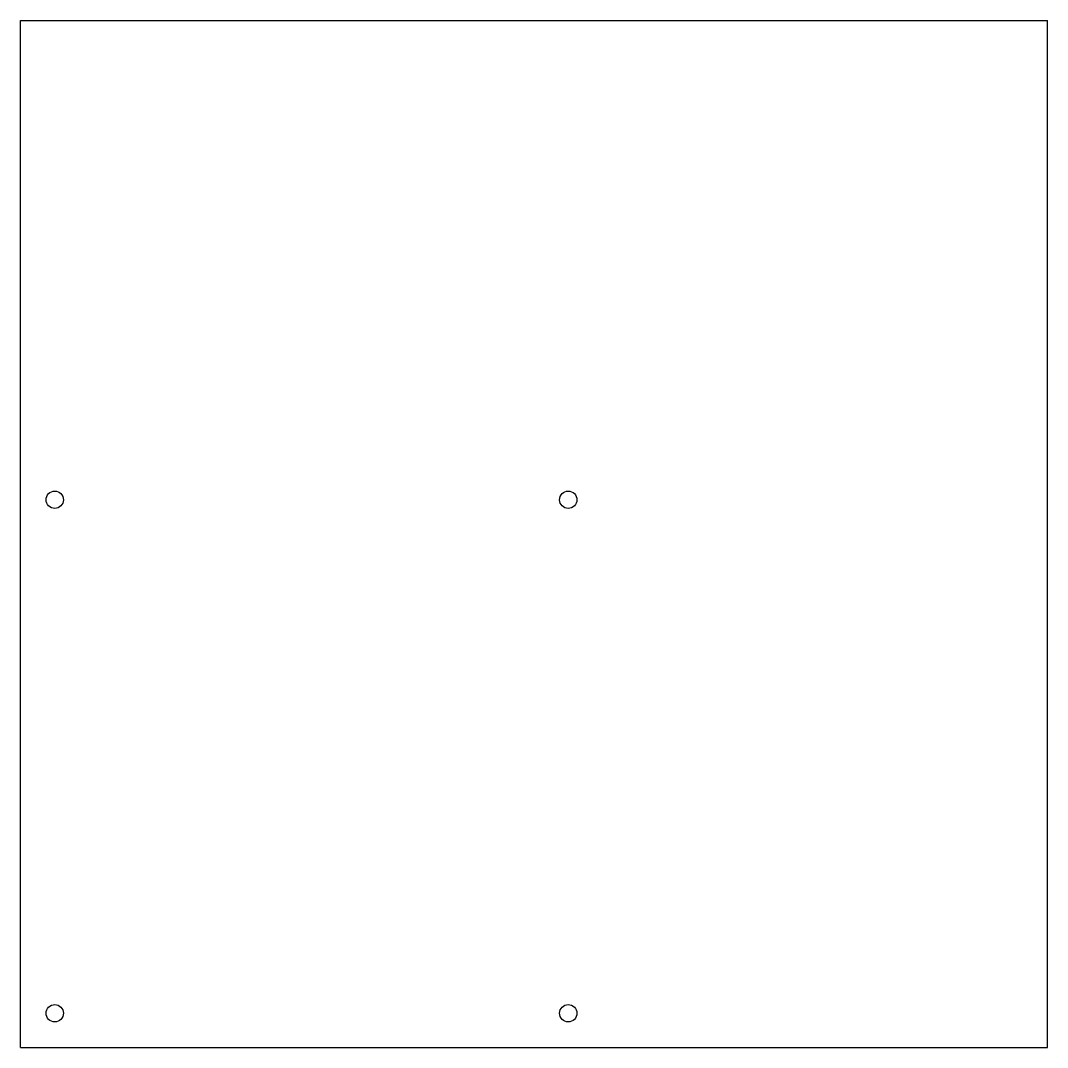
# Model space of a CAD drawing. Extents: x 0 to 360, y 0 to 360.
import ezdxf

# ---------------------------------------------------------------- set-up
doc = ezdxf.new("R2010")
doc.units = 0
doc.header["$MEASUREMENT"] = 0
doc.layers.add('MODELSKETCH_VISIBLE', color=7, linetype='CONTINUOUS')

msp = doc.modelspace()

# ---------------------------------------------------------------- linework, layer by layer
at = {"layer": 'MODELSKETCH_VISIBLE'}
for p, q in [((0, 360), (360, 360)), ((0, 0), (0, 360)), ((360, 0), (360, 360)), ((0, 0), (360, 0))]:
    msp.add_line(p, q, dxfattribs=at)
for centre in [(12, 192), (192, 192), (12, 12), (192, 12)]:
    msp.add_circle(centre, 3.05, dxfattribs=at)

doc.saveas('drawing.dxf')
